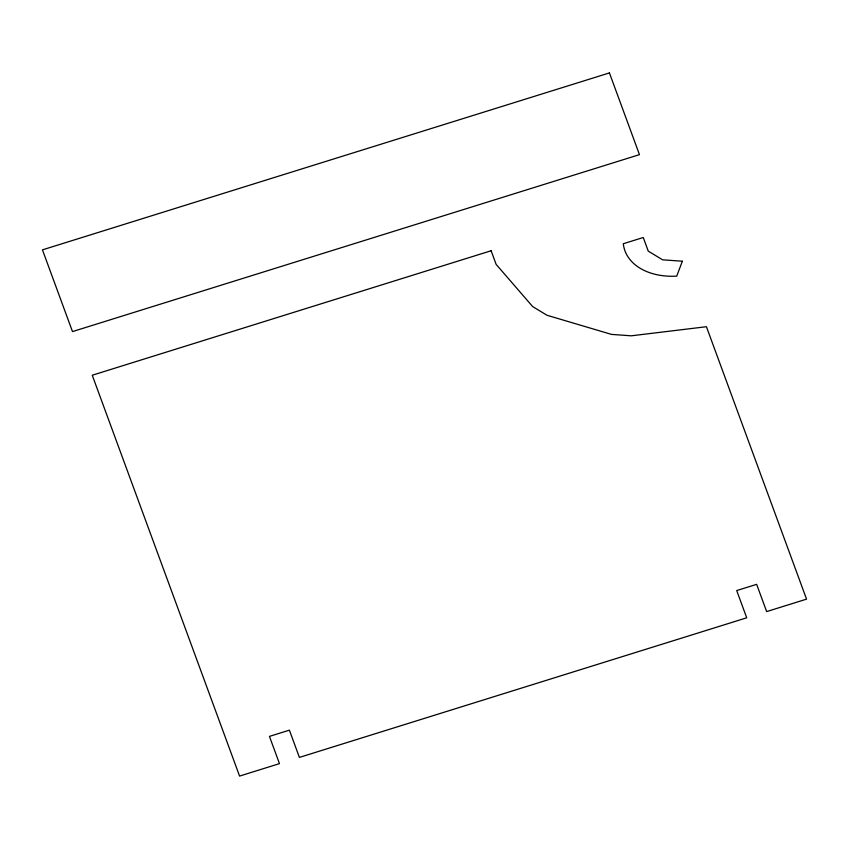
<?xml version="1.0" encoding="UTF-8"?>
<svg xmlns="http://www.w3.org/2000/svg" width="849" height="849" viewBox="0 0 849 849"><rect width="100%" height="100%" fill="white"/><g stroke="black" fill="none" stroke-linecap="round" stroke-linejoin="round"><path stroke-width="1.27" d="M682.352 261.227L676.717 276.137A60.852 42.121 -14.7 0 1 623.315 243.727L643.255 237.508L648.265 251.124L662.57 259.805L682.352 261.227M609.423 72.918L42.45 249.861L72.494 331.588L639.467 154.645L609.423 72.918M491.125 250.752L92.244 375.237L239.577 776.082L279.459 763.633L269.451 736.391L289.392 730.161L299.4 757.404L746.717 617.807L736.709 590.564L756.65 584.345L766.658 611.588L806.55 599.139L706.421 326.716L631.253 335.811L611.482 334.389L546.989 315.266L532.673 306.585L496.134 264.379L491.125 250.752"/></g></svg>
